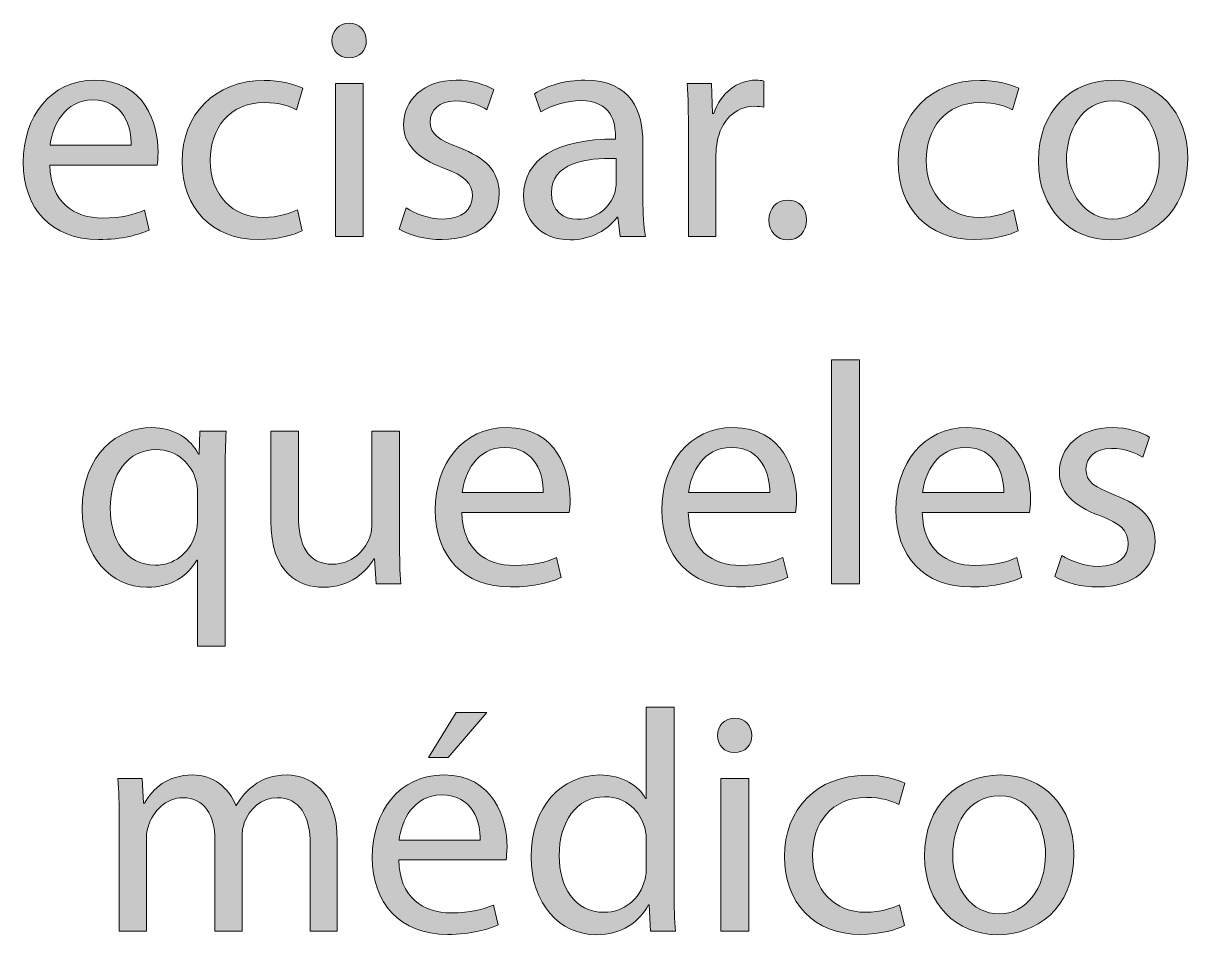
# Model space of a CAD drawing. Header units: inches. Extents: x -507 to 1392, y -754 to 68.
# Drawn here: x 1318.96 to 1355.82, y -248.06 to -219.2 of the extents above; entities that cross this region are included whole.
import ezdxf

# ---------------------------------------------------------------- set-up
doc = ezdxf.new("R2010")
doc.units = ezdxf.units.IN
doc.header["$MEASUREMENT"] = 0
doc.layers.add('back', color=7, linetype='Continuous')

# ---------------------------------------------------------------- blocks, each defined once
blk = doc.blocks.new('block 163')
at = {"layer": 'back', "true_color": 0x231f20}
h = blk.add_hatch(color=250, dxfattribs=at)
h.dxf.hatch_style = 2
edge = h.paths.add_edge_path()
edge.add_spline(control_points=[(1329.816, -219.75), (1329.826, -220.05), (1329.606, -220.29), (1329.257, -220.29), (1328.947, -220.29), (1328.728, -220.05), (1328.728, -219.75), (1328.728, -219.44), (1328.957, -219.201), (1329.276, -219.201), (1329.606, -219.201), (1329.816, -219.44), (1329.816, -219.75)], knot_values=[0, 0, 0, 0, 1, 1, 1, 2, 2, 2, 3, 3, 3, 4, 4, 4, 4], degree=3, periodic=1)
h.paths.add_polyline_path([(1328.837, -225.947), (1328.837, -221.109), (1329.717, -221.109), (1329.717, -225.947)])
h = blk.add_hatch(color=250, dxfattribs=at)
h.dxf.hatch_style = 2
edge = h.paths.add_edge_path()
edge.add_spline(control_points=[(1319.797, -223.688), (1319.816, -224.877), (1320.576, -225.367), (1321.456, -225.367), (1322.085, -225.367), (1322.465, -225.257), (1322.795, -225.117), (1322.795, -225.117), (1322.944, -225.747), (1322.944, -225.747), (1322.635, -225.887), (1322.105, -226.047), (1321.336, -226.047), (1319.847, -226.047), (1318.957, -225.067), (1318.957, -223.608), (1318.957, -222.149), (1319.816, -221), (1321.226, -221), (1322.805, -221), (1323.225, -222.389), (1323.225, -223.278), (1323.225, -223.458), (1323.205, -223.598), (1323.194, -223.688), (1323.194, -223.688), (1319.797, -223.688), (1319.797, -223.688)], knot_values=[0, 0, 0, 0, 1, 1, 1, 2, 2, 2, 3, 3, 3, 4, 4, 4, 5, 5, 5, 6, 6, 6, 7, 7, 7, 8, 8, 8, 9, 9, 9, 9], degree=3, periodic=1)
edge = h.paths.add_edge_path()
edge.add_spline(control_points=[(1322.375, -223.059), (1322.385, -222.499), (1322.146, -221.629), (1321.155, -221.629), (1320.267, -221.629), (1319.876, -222.449), (1319.807, -223.059), (1319.807, -223.059), (1322.375, -223.059), (1322.375, -223.059)], knot_values=[0, 0, 0, 0, 1, 1, 1, 2, 2, 2, 3, 3, 3, 3], degree=3, periodic=1)
h = blk.add_hatch(color=250, dxfattribs=at)
h.dxf.hatch_style = 2
edge = h.paths.add_edge_path()
edge.add_spline(control_points=[(1327.785, -225.767), (1327.556, -225.887), (1327.046, -226.047), (1326.396, -226.047), (1324.937, -226.047), (1323.987, -225.057), (1323.987, -223.578), (1323.987, -222.089), (1325.007, -221.009), (1326.586, -221.009), (1327.105, -221.009), (1327.565, -221.14), (1327.805, -221.259), (1327.805, -221.259), (1327.605, -221.939), (1327.605, -221.939), (1327.396, -221.819), (1327.065, -221.709), (1326.586, -221.709), (1325.477, -221.709), (1324.877, -222.529), (1324.877, -223.538), (1324.877, -224.658), (1325.597, -225.347), (1326.556, -225.347), (1327.056, -225.347), (1327.386, -225.217), (1327.635, -225.107), (1327.635, -225.107), (1327.785, -225.767), (1327.785, -225.767)], knot_values=[0, 0, 0, 0, 1, 1, 1, 2, 2, 2, 3, 3, 3, 4, 4, 4, 5, 5, 5, 6, 6, 6, 7, 7, 7, 8, 8, 8, 9, 9, 9, 10, 10, 10, 10], degree=3, periodic=1)
h = blk.add_hatch(color=250, dxfattribs=at)
h.dxf.hatch_style = 2
edge = h.paths.add_edge_path()
edge.add_spline(control_points=[(1331.076, -225.047), (1331.336, -225.217), (1331.796, -225.397), (1332.235, -225.397), (1332.875, -225.397), (1333.176, -225.077), (1333.176, -224.677), (1333.176, -224.258), (1332.926, -224.028), (1332.275, -223.788), (1331.406, -223.478), (1330.996, -222.999), (1330.996, -222.419), (1330.996, -221.639), (1331.626, -221), (1332.666, -221), (1333.155, -221), (1333.585, -221.14), (1333.854, -221.299), (1333.854, -221.299), (1333.635, -221.939), (1333.635, -221.939), (1333.445, -221.819), (1333.096, -221.659), (1332.646, -221.659), (1332.126, -221.659), (1331.836, -221.959), (1331.836, -222.319), (1331.836, -222.719), (1332.126, -222.898), (1332.756, -223.138), (1333.595, -223.458), (1334.024, -223.878), (1334.024, -224.598), (1334.024, -225.447), (1333.365, -226.047), (1332.216, -226.047), (1331.687, -226.047), (1331.196, -225.917), (1330.856, -225.717), (1330.856, -225.717), (1331.076, -225.047), (1331.076, -225.047)], knot_values=[0, 0, 0, 0, 1, 1, 1, 2, 2, 2, 3, 3, 3, 4, 4, 4, 5, 5, 5, 6, 6, 6, 7, 7, 7, 8, 8, 8, 9, 9, 9, 10, 10, 10, 11, 11, 11, 12, 12, 12, 13, 13, 13, 14, 14, 14, 14], degree=3, periodic=1)
h = blk.add_hatch(color=250, dxfattribs=at)
h.dxf.hatch_style = 2
edge = h.paths.add_edge_path()
edge.add_spline(control_points=[(1337.855, -225.947), (1337.855, -225.947), (1337.785, -225.337), (1337.785, -225.337), (1337.785, -225.337), (1337.756, -225.337), (1337.756, -225.337), (1337.485, -225.717), (1336.966, -226.057), (1336.276, -226.057), (1335.297, -226.057), (1334.797, -225.367), (1334.797, -224.667), (1334.797, -223.498), (1335.837, -222.858), (1337.705, -222.869), (1337.705, -222.869), (1337.705, -222.769), (1337.705, -222.769), (1337.705, -222.369), (1337.596, -221.649), (1336.606, -221.649), (1336.156, -221.649), (1335.687, -221.789), (1335.347, -222.009), (1335.347, -222.009), (1335.146, -221.429), (1335.146, -221.429), (1335.547, -221.169), (1336.126, -221), (1336.736, -221), (1338.215, -221), (1338.575, -222.009), (1338.575, -222.979), (1338.575, -222.979), (1338.575, -224.788), (1338.575, -224.788), (1338.575, -225.207), (1338.595, -225.617), (1338.655, -225.947), (1338.655, -225.947), (1337.855, -225.947), (1337.855, -225.947)], knot_values=[0, 0, 0, 0, 1, 1, 1, 2, 2, 2, 3, 3, 3, 4, 4, 4, 5, 5, 5, 6, 6, 6, 7, 7, 7, 8, 8, 8, 9, 9, 9, 10, 10, 10, 11, 11, 11, 12, 12, 12, 13, 13, 13, 14, 14, 14, 14], degree=3, periodic=1)
edge = h.paths.add_edge_path()
edge.add_spline(control_points=[(1337.726, -223.478), (1336.766, -223.458), (1335.677, -223.628), (1335.677, -224.567), (1335.677, -225.137), (1336.057, -225.407), (1336.506, -225.407), (1337.136, -225.407), (1337.535, -225.007), (1337.676, -224.598), (1337.705, -224.507), (1337.726, -224.408), (1337.726, -224.318), (1337.726, -224.318), (1337.726, -223.478), (1337.726, -223.478)], knot_values=[0, 0, 0, 0, 1, 1, 1, 2, 2, 2, 3, 3, 3, 4, 4, 4, 5, 5, 5, 5], degree=3, periodic=1)
h = blk.add_hatch(color=250, dxfattribs=at)
h.dxf.hatch_style = 2
edge = h.paths.add_edge_path()
edge.add_spline(control_points=[(1340.017, -222.619), (1340.017, -222.049), (1340.007, -221.559), (1339.977, -221.109), (1339.977, -221.109), (1340.746, -221.109), (1340.746, -221.109), (1340.746, -221.109), (1340.776, -222.059), (1340.776, -222.059), (1340.776, -222.059), (1340.816, -222.059), (1340.816, -222.059), (1341.036, -221.409), (1341.565, -221), (1342.155, -221), (1342.256, -221), (1342.325, -221.009), (1342.405, -221.029), (1342.405, -221.029), (1342.405, -221.859), (1342.405, -221.859), (1342.315, -221.839), (1342.226, -221.829), (1342.105, -221.829), (1341.486, -221.829), (1341.046, -222.299), (1340.926, -222.958), (1340.906, -223.078), (1340.886, -223.218), (1340.886, -223.368), (1340.886, -223.368), (1340.886, -225.947), (1340.886, -225.947), (1340.886, -225.947), (1340.017, -225.947), (1340.017, -225.947), (1340.017, -225.947), (1340.017, -222.619), (1340.017, -222.619)], knot_values=[0, 0, 0, 0, 1, 1, 1, 2, 2, 2, 3, 3, 3, 4, 4, 4, 5, 5, 5, 6, 6, 6, 7, 7, 7, 8, 8, 8, 9, 9, 9, 10, 10, 10, 11, 11, 11, 12, 12, 12, 13, 13, 13, 13], degree=3, periodic=1)
h = blk.add_hatch(color=250, dxfattribs=at)
h.dxf.hatch_style = 2
edge = h.paths.add_edge_path()
edge.add_spline(control_points=[(1350.454, -225.767), (1350.225, -225.887), (1349.715, -226.047), (1349.064, -226.047), (1347.605, -226.047), (1346.656, -225.057), (1346.656, -223.578), (1346.656, -222.089), (1347.676, -221.009), (1349.255, -221.009), (1349.774, -221.009), (1350.234, -221.14), (1350.474, -221.259), (1350.474, -221.259), (1350.274, -221.939), (1350.274, -221.939), (1350.064, -221.819), (1349.734, -221.709), (1349.255, -221.709), (1348.146, -221.709), (1347.546, -222.529), (1347.546, -223.538), (1347.546, -224.658), (1348.266, -225.347), (1349.225, -225.347), (1349.725, -225.347), (1350.055, -225.217), (1350.304, -225.107), (1350.304, -225.107), (1350.454, -225.767), (1350.454, -225.767)], knot_values=[0, 0, 0, 0, 1, 1, 1, 2, 2, 2, 3, 3, 3, 4, 4, 4, 5, 5, 5, 6, 6, 6, 7, 7, 7, 8, 8, 8, 9, 9, 9, 10, 10, 10, 10], degree=3, periodic=1)
h = blk.add_hatch(color=250, dxfattribs=at)
h.dxf.hatch_style = 2
edge = h.paths.add_edge_path()
edge.add_spline(control_points=[(1355.824, -223.488), (1355.824, -225.277), (1354.585, -226.057), (1353.415, -226.057), (1352.106, -226.057), (1351.097, -225.097), (1351.097, -223.568), (1351.097, -221.949), (1352.156, -221), (1353.495, -221), (1354.885, -221), (1355.824, -222.009), (1355.824, -223.488)], knot_values=[0, 0, 0, 0, 1, 1, 1, 2, 2, 2, 3, 3, 3, 4, 4, 4, 4], degree=3, periodic=1)
edge = h.paths.add_edge_path()
edge.add_spline(control_points=[(1351.986, -223.538), (1351.986, -224.598), (1352.596, -225.397), (1353.455, -225.397), (1354.295, -225.397), (1354.925, -224.607), (1354.925, -223.518), (1354.925, -222.699), (1354.515, -221.659), (1353.476, -221.659), (1352.436, -221.659), (1351.986, -222.619), (1351.986, -223.538)], knot_values=[0, 0, 0, 0, 1, 1, 1, 2, 2, 2, 3, 3, 3, 4, 4, 4, 4], degree=3, periodic=1)
h = blk.add_hatch(color=250, dxfattribs=at)
h.dxf.hatch_style = 2
edge = h.paths.add_edge_path()
edge.add_spline(control_points=[(1342.566, -225.427), (1342.566, -225.057), (1342.816, -224.797), (1343.166, -224.797), (1343.516, -224.797), (1343.756, -225.057), (1343.756, -225.427), (1343.756, -225.787), (1343.526, -226.057), (1343.156, -226.057), (1342.807, -226.057), (1342.566, -225.787), (1342.566, -225.427)], knot_values=[0, 0, 0, 0, 1, 1, 1, 2, 2, 2, 3, 3, 3, 4, 4, 4, 4], degree=3, periodic=1)
h = blk.add_hatch(color=250, dxfattribs=at)
h.dxf.hatch_style = 2
h.paths.add_polyline_path([(1344.551, -229.851), (1345.431, -229.851), (1345.431, -236.947), (1344.551, -236.947)])
h = blk.add_hatch(color=250, dxfattribs=at)
h.dxf.hatch_style = 2
edge = h.paths.add_edge_path()
edge.add_spline(control_points=[(1324.47, -236.197), (1324.47, -236.197), (1324.45, -236.197), (1324.45, -236.197), (1324.19, -236.677), (1323.65, -237.057), (1322.871, -237.057), (1321.741, -237.057), (1320.822, -236.077), (1320.822, -234.608), (1320.822, -232.799), (1321.991, -232), (1323.011, -232), (1323.761, -232), (1324.261, -232.369), (1324.5, -232.839), (1324.5, -232.839), (1324.521, -232.839), (1324.521, -232.839), (1324.521, -232.839), (1324.55, -232.109), (1324.55, -232.109), (1324.55, -232.109), (1325.38, -232.109), (1325.38, -232.109), (1325.359, -232.519), (1325.35, -232.939), (1325.35, -233.438), (1325.35, -233.438), (1325.35, -238.926), (1325.35, -238.926), (1325.35, -238.926), (1324.47, -238.926), (1324.47, -238.926), (1324.47, -238.926), (1324.47, -236.197), (1324.47, -236.197)], knot_values=[0, 0, 0, 0, 1, 1, 1, 2, 2, 2, 3, 3, 3, 4, 4, 4, 5, 5, 5, 6, 6, 6, 7, 7, 7, 8, 8, 8, 9, 9, 9, 10, 10, 10, 11, 11, 11, 12, 12, 12, 12], degree=3, periodic=1)
edge = h.paths.add_edge_path()
edge.add_spline(control_points=[(1324.47, -234.068), (1324.47, -233.948), (1324.46, -233.809), (1324.431, -233.699), (1324.3, -233.159), (1323.83, -232.699), (1323.171, -232.699), (1322.262, -232.699), (1321.712, -233.469), (1321.712, -234.558), (1321.712, -235.518), (1322.172, -236.357), (1323.141, -236.357), (1323.711, -236.357), (1324.2, -236.007), (1324.4, -235.397), (1324.44, -235.278), (1324.47, -235.108), (1324.47, -234.978), (1324.47, -234.978), (1324.47, -234.068), (1324.47, -234.068)], knot_values=[0, 0, 0, 0, 1, 1, 1, 2, 2, 2, 3, 3, 3, 4, 4, 4, 5, 5, 5, 6, 6, 6, 7, 7, 7, 7], degree=3, periodic=1)
h = blk.add_hatch(color=250, dxfattribs=at)
h.dxf.hatch_style = 2
edge = h.paths.add_edge_path()
edge.add_spline(control_points=[(1330.869, -235.627), (1330.869, -236.127), (1330.879, -236.567), (1330.909, -236.947), (1330.909, -236.947), (1330.13, -236.947), (1330.13, -236.947), (1330.13, -236.947), (1330.08, -236.157), (1330.08, -236.157), (1330.08, -236.157), (1330.06, -236.157), (1330.06, -236.157), (1329.83, -236.547), (1329.32, -237.057), (1328.461, -237.057), (1327.701, -237.057), (1326.791, -236.637), (1326.791, -234.938), (1326.791, -234.938), (1326.791, -232.109), (1326.791, -232.109), (1326.791, -232.109), (1327.671, -232.109), (1327.671, -232.109), (1327.671, -232.109), (1327.671, -234.788), (1327.671, -234.788), (1327.671, -235.708), (1327.951, -236.327), (1328.75, -236.327), (1329.34, -236.327), (1329.75, -235.917), (1329.91, -235.527), (1329.96, -235.397), (1329.989, -235.238), (1329.989, -235.078), (1329.989, -235.078), (1329.989, -232.109), (1329.989, -232.109), (1329.989, -232.109), (1330.869, -232.109), (1330.869, -232.109), (1330.869, -232.109), (1330.869, -235.627), (1330.869, -235.627)], knot_values=[0, 0, 0, 0, 1, 1, 1, 2, 2, 2, 3, 3, 3, 4, 4, 4, 5, 5, 5, 6, 6, 6, 7, 7, 7, 8, 8, 8, 9, 9, 9, 10, 10, 10, 11, 11, 11, 12, 12, 12, 13, 13, 13, 14, 14, 14, 15, 15, 15, 15], degree=3, periodic=1)
h = blk.add_hatch(color=250, dxfattribs=at)
h.dxf.hatch_style = 2
edge = h.paths.add_edge_path()
edge.add_spline(control_points=[(1332.842, -234.688), (1332.861, -235.877), (1333.621, -236.367), (1334.501, -236.367), (1335.13, -236.367), (1335.51, -236.257), (1335.84, -236.117), (1335.84, -236.117), (1335.989, -236.747), (1335.989, -236.747), (1335.68, -236.887), (1335.15, -237.047), (1334.381, -237.047), (1332.892, -237.047), (1332.002, -236.067), (1332.002, -234.608), (1332.002, -233.149), (1332.861, -232), (1334.271, -232), (1335.85, -232), (1336.27, -233.389), (1336.27, -234.278), (1336.27, -234.458), (1336.25, -234.598), (1336.239, -234.688), (1336.239, -234.688), (1332.842, -234.688), (1332.842, -234.688)], knot_values=[0, 0, 0, 0, 1, 1, 1, 2, 2, 2, 3, 3, 3, 4, 4, 4, 5, 5, 5, 6, 6, 6, 7, 7, 7, 8, 8, 8, 9, 9, 9, 9], degree=3, periodic=1)
edge = h.paths.add_edge_path()
edge.add_spline(control_points=[(1335.42, -234.059), (1335.43, -233.499), (1335.19, -232.629), (1334.2, -232.629), (1333.312, -232.629), (1332.921, -233.449), (1332.852, -234.059), (1332.852, -234.059), (1335.42, -234.059), (1335.42, -234.059)], knot_values=[0, 0, 0, 0, 1, 1, 1, 2, 2, 2, 3, 3, 3, 3], degree=3, periodic=1)
h = blk.add_hatch(color=250, dxfattribs=at)
h.dxf.hatch_style = 2
edge = h.paths.add_edge_path()
edge.add_spline(control_points=[(1340.012, -234.688), (1340.031, -235.877), (1340.791, -236.367), (1341.671, -236.367), (1342.3, -236.367), (1342.68, -236.257), (1343.01, -236.117), (1343.01, -236.117), (1343.159, -236.747), (1343.159, -236.747), (1342.85, -236.887), (1342.32, -237.047), (1341.551, -237.047), (1340.062, -237.047), (1339.172, -236.067), (1339.172, -234.608), (1339.172, -233.149), (1340.031, -232), (1341.44, -232), (1343.02, -232), (1343.439, -233.389), (1343.439, -234.278), (1343.439, -234.458), (1343.42, -234.598), (1343.409, -234.688), (1343.409, -234.688), (1340.012, -234.688), (1340.012, -234.688)], knot_values=[0, 0, 0, 0, 1, 1, 1, 2, 2, 2, 3, 3, 3, 4, 4, 4, 5, 5, 5, 6, 6, 6, 7, 7, 7, 8, 8, 8, 9, 9, 9, 9], degree=3, periodic=1)
edge = h.paths.add_edge_path()
edge.add_spline(control_points=[(1342.59, -234.059), (1342.6, -233.499), (1342.36, -232.629), (1341.37, -232.629), (1340.481, -232.629), (1340.091, -233.449), (1340.021, -234.059), (1340.021, -234.059), (1342.59, -234.059), (1342.59, -234.059)], knot_values=[0, 0, 0, 0, 1, 1, 1, 2, 2, 2, 3, 3, 3, 3], degree=3, periodic=1)
h = blk.add_hatch(color=250, dxfattribs=at)
h.dxf.hatch_style = 2
edge = h.paths.add_edge_path()
edge.add_spline(control_points=[(1347.421, -234.688), (1347.44, -235.877), (1348.2, -236.367), (1349.079, -236.367), (1349.709, -236.367), (1350.089, -236.257), (1350.419, -236.117), (1350.419, -236.117), (1350.568, -236.747), (1350.568, -236.747), (1350.259, -236.887), (1349.729, -237.047), (1348.96, -237.047), (1347.471, -237.047), (1346.581, -236.067), (1346.581, -234.608), (1346.581, -233.149), (1347.44, -232), (1348.85, -232), (1350.429, -232), (1350.849, -233.389), (1350.849, -234.278), (1350.849, -234.458), (1350.829, -234.598), (1350.818, -234.688), (1350.818, -234.688), (1347.421, -234.688), (1347.421, -234.688)], knot_values=[0, 0, 0, 0, 1, 1, 1, 2, 2, 2, 3, 3, 3, 4, 4, 4, 5, 5, 5, 6, 6, 6, 7, 7, 7, 8, 8, 8, 9, 9, 9, 9], degree=3, periodic=1)
edge = h.paths.add_edge_path()
edge.add_spline(control_points=[(1349.999, -234.059), (1350.009, -233.499), (1349.77, -232.629), (1348.779, -232.629), (1347.891, -232.629), (1347.5, -233.449), (1347.431, -234.059), (1347.431, -234.059), (1349.999, -234.059), (1349.999, -234.059)], knot_values=[0, 0, 0, 0, 1, 1, 1, 2, 2, 2, 3, 3, 3, 3], degree=3, periodic=1)
h = blk.add_hatch(color=250, dxfattribs=at)
h.dxf.hatch_style = 2
edge = h.paths.add_edge_path()
edge.add_spline(control_points=[(1351.841, -236.047), (1352.101, -236.217), (1352.561, -236.397), (1353, -236.397), (1353.64, -236.397), (1353.94, -236.077), (1353.94, -235.677), (1353.94, -235.258), (1353.69, -235.028), (1353.04, -234.788), (1352.171, -234.478), (1351.761, -233.999), (1351.761, -233.419), (1351.761, -232.639), (1352.391, -232), (1353.431, -232), (1353.92, -232), (1354.35, -232.14), (1354.619, -232.299), (1354.619, -232.299), (1354.399, -232.939), (1354.399, -232.939), (1354.21, -232.819), (1353.86, -232.659), (1353.41, -232.659), (1352.891, -232.659), (1352.601, -232.959), (1352.601, -233.319), (1352.601, -233.719), (1352.891, -233.898), (1353.521, -234.138), (1354.359, -234.458), (1354.789, -234.878), (1354.789, -235.598), (1354.789, -236.447), (1354.13, -237.047), (1352.98, -237.047), (1352.451, -237.047), (1351.961, -236.917), (1351.621, -236.717), (1351.621, -236.717), (1351.841, -236.047), (1351.841, -236.047)], knot_values=[0, 0, 0, 0, 1, 1, 1, 2, 2, 2, 3, 3, 3, 4, 4, 4, 5, 5, 5, 6, 6, 6, 7, 7, 7, 8, 8, 8, 9, 9, 9, 10, 10, 10, 11, 11, 11, 12, 12, 12, 13, 13, 13, 14, 14, 14, 14], degree=3, periodic=1)
h = blk.add_hatch(color=250, dxfattribs=at)
h.dxf.hatch_style = 2
edge = h.paths.add_edge_path()
edge.add_spline(control_points=[(1330.845, -245.688), (1330.864, -246.877), (1331.624, -247.367), (1332.503, -247.367), (1333.133, -247.367), (1333.513, -247.257), (1333.843, -247.117), (1333.843, -247.117), (1333.992, -247.747), (1333.992, -247.747), (1333.683, -247.887), (1333.153, -248.047), (1332.384, -248.047), (1330.895, -248.047), (1330.005, -247.067), (1330.005, -245.608), (1330.005, -244.149), (1330.864, -243), (1332.273, -243), (1333.853, -243), (1334.272, -244.389), (1334.272, -245.278), (1334.272, -245.458), (1334.253, -245.598), (1334.242, -245.688), (1334.242, -245.688), (1330.845, -245.688), (1330.845, -245.688)], knot_values=[0, 0, 0, 0, 1, 1, 1, 2, 2, 2, 3, 3, 3, 4, 4, 4, 5, 5, 5, 6, 6, 6, 7, 7, 7, 8, 8, 8, 9, 9, 9, 9], degree=3, periodic=1)
edge = h.paths.add_edge_path()
edge.add_spline(control_points=[(1333.423, -245.059), (1333.433, -244.499), (1333.193, -243.629), (1332.203, -243.629), (1331.314, -243.629), (1330.924, -244.449), (1330.854, -245.059), (1330.854, -245.059), (1333.423, -245.059), (1333.423, -245.059)], knot_values=[0, 0, 0, 0, 1, 1, 1, 2, 2, 2, 3, 3, 3, 3], degree=3, periodic=1)
h.paths.add_polyline_path([(1333.633, -241.021), (1332.413, -242.45), (1331.784, -242.45), (1332.663, -241.021)])
h = blk.add_hatch(color=250, dxfattribs=at)
h.dxf.hatch_style = 2
edge = h.paths.add_edge_path()
edge.add_spline(control_points=[(1339.562, -240.851), (1339.562, -240.851), (1339.562, -246.697), (1339.562, -246.697), (1339.562, -247.127), (1339.571, -247.617), (1339.602, -247.947), (1339.602, -247.947), (1338.812, -247.947), (1338.812, -247.947), (1338.812, -247.947), (1338.772, -247.107), (1338.772, -247.107), (1338.772, -247.107), (1338.752, -247.107), (1338.752, -247.107), (1338.482, -247.647), (1337.893, -248.057), (1337.103, -248.057), (1335.934, -248.057), (1335.034, -247.067), (1335.034, -245.598), (1335.024, -243.989), (1336.023, -243), (1337.203, -243), (1337.942, -243), (1338.442, -243.349), (1338.662, -243.739), (1338.662, -243.739), (1338.682, -243.739), (1338.682, -243.739), (1338.682, -243.739), (1338.682, -240.851), (1338.682, -240.851), (1338.682, -240.851), (1339.562, -240.851), (1339.562, -240.851)], knot_values=[0, 0, 0, 0, 1, 1, 1, 2, 2, 2, 3, 3, 3, 4, 4, 4, 5, 5, 5, 6, 6, 6, 7, 7, 7, 8, 8, 8, 9, 9, 9, 10, 10, 10, 11, 11, 11, 12, 12, 12, 12], degree=3, periodic=1)
edge = h.paths.add_edge_path()
edge.add_spline(control_points=[(1338.682, -245.078), (1338.682, -244.968), (1338.672, -244.818), (1338.643, -244.708), (1338.512, -244.149), (1338.032, -243.689), (1337.373, -243.689), (1336.463, -243.689), (1335.924, -244.489), (1335.924, -245.558), (1335.924, -246.538), (1336.403, -247.347), (1337.353, -247.347), (1337.942, -247.347), (1338.482, -246.958), (1338.643, -246.298), (1338.672, -246.178), (1338.682, -246.058), (1338.682, -245.918), (1338.682, -245.918), (1338.682, -245.078), (1338.682, -245.078)], knot_values=[0, 0, 0, 0, 1, 1, 1, 2, 2, 2, 3, 3, 3, 4, 4, 4, 5, 5, 5, 6, 6, 6, 7, 7, 7, 7], degree=3, periodic=1)
h = blk.add_hatch(color=250, dxfattribs=at)
h.dxf.hatch_style = 2
edge = h.paths.add_edge_path()
edge.add_spline(control_points=[(1342.023, -241.75), (1342.033, -242.05), (1341.813, -242.29), (1341.464, -242.29), (1341.154, -242.29), (1340.935, -242.05), (1340.935, -241.75), (1340.935, -241.44), (1341.164, -241.201), (1341.483, -241.201), (1341.813, -241.201), (1342.023, -241.44), (1342.023, -241.75)], knot_values=[0, 0, 0, 0, 1, 1, 1, 2, 2, 2, 3, 3, 3, 4, 4, 4, 4], degree=3, periodic=1)
h.paths.add_polyline_path([(1341.044, -247.947), (1341.044, -243.109), (1341.924, -243.109), (1341.924, -247.947)])
h = blk.add_hatch(color=250, dxfattribs=at)
h.dxf.hatch_style = 2
edge = h.paths.add_edge_path()
edge.add_spline(control_points=[(1321.994, -244.419), (1321.994, -243.919), (1321.984, -243.509), (1321.954, -243.109), (1321.954, -243.109), (1322.724, -243.109), (1322.724, -243.109), (1322.724, -243.109), (1322.764, -243.889), (1322.764, -243.889), (1322.764, -243.889), (1322.794, -243.889), (1322.794, -243.889), (1323.063, -243.429), (1323.514, -243), (1324.312, -243), (1324.973, -243), (1325.473, -243.399), (1325.683, -243.969), (1325.683, -243.969), (1325.702, -243.969), (1325.702, -243.969), (1325.853, -243.699), (1326.042, -243.489), (1326.242, -243.339), (1326.532, -243.12), (1326.852, -243), (1327.312, -243), (1327.951, -243), (1328.9, -243.419), (1328.9, -245.098), (1328.9, -245.098), (1328.9, -247.947), (1328.9, -247.947), (1328.9, -247.947), (1328.041, -247.947), (1328.041, -247.947), (1328.041, -247.947), (1328.041, -245.208), (1328.041, -245.208), (1328.041, -244.279), (1327.701, -243.719), (1326.991, -243.719), (1326.492, -243.719), (1326.102, -244.089), (1325.952, -244.519), (1325.912, -244.639), (1325.882, -244.798), (1325.882, -244.958), (1325.882, -244.958), (1325.882, -247.947), (1325.882, -247.947), (1325.882, -247.947), (1325.022, -247.947), (1325.022, -247.947), (1325.022, -247.947), (1325.022, -245.048), (1325.022, -245.048), (1325.022, -244.279), (1324.683, -243.719), (1324.013, -243.719), (1323.464, -243.719), (1323.063, -244.159), (1322.924, -244.599), (1322.874, -244.729), (1322.854, -244.878), (1322.854, -245.028), (1322.854, -245.028), (1322.854, -247.947), (1322.854, -247.947), (1322.854, -247.947), (1321.994, -247.947), (1321.994, -247.947), (1321.994, -247.947), (1321.994, -244.419), (1321.994, -244.419)], knot_values=[0, 0, 0, 0, 1, 1, 1, 2, 2, 2, 3, 3, 3, 4, 4, 4, 5, 5, 5, 6, 6, 6, 7, 7, 7, 8, 8, 8, 9, 9, 9, 10, 10, 10, 11, 11, 11, 12, 12, 12, 13, 13, 13, 14, 14, 14, 15, 15, 15, 16, 16, 16, 17, 17, 17, 18, 18, 18, 19, 19, 19, 20, 20, 20, 21, 21, 21, 22, 22, 22, 23, 23, 23, 24, 24, 24, 25, 25, 25, 25], degree=3, periodic=1)
h = blk.add_hatch(color=250, dxfattribs=at)
h.dxf.hatch_style = 2
edge = h.paths.add_edge_path()
edge.add_spline(control_points=[(1346.853, -247.767), (1346.623, -247.887), (1346.113, -248.047), (1345.463, -248.047), (1344.004, -248.047), (1343.055, -247.057), (1343.055, -245.578), (1343.055, -244.089), (1344.074, -243.009), (1345.653, -243.009), (1346.173, -243.009), (1346.633, -243.14), (1346.872, -243.259), (1346.872, -243.259), (1346.673, -243.939), (1346.673, -243.939), (1346.463, -243.819), (1346.133, -243.709), (1345.653, -243.709), (1344.544, -243.709), (1343.944, -244.529), (1343.944, -245.538), (1343.944, -246.658), (1344.664, -247.347), (1345.623, -247.347), (1346.123, -247.347), (1346.453, -247.217), (1346.702, -247.107), (1346.702, -247.107), (1346.853, -247.767), (1346.853, -247.767)], knot_values=[0, 0, 0, 0, 1, 1, 1, 2, 2, 2, 3, 3, 3, 4, 4, 4, 5, 5, 5, 6, 6, 6, 7, 7, 7, 8, 8, 8, 9, 9, 9, 10, 10, 10, 10], degree=3, periodic=1)
h = blk.add_hatch(color=250, dxfattribs=at)
h.dxf.hatch_style = 2
edge = h.paths.add_edge_path()
edge.add_spline(control_points=[(1352.222, -245.488), (1352.222, -247.277), (1350.982, -248.057), (1349.812, -248.057), (1348.504, -248.057), (1347.494, -247.097), (1347.494, -245.568), (1347.494, -243.949), (1348.554, -243), (1349.893, -243), (1351.282, -243), (1352.222, -244.009), (1352.222, -245.488)], knot_values=[0, 0, 0, 0, 1, 1, 1, 2, 2, 2, 3, 3, 3, 4, 4, 4, 4], degree=3, periodic=1)
edge = h.paths.add_edge_path()
edge.add_spline(control_points=[(1348.384, -245.538), (1348.384, -246.598), (1348.993, -247.397), (1349.853, -247.397), (1350.692, -247.397), (1351.322, -246.607), (1351.322, -245.518), (1351.322, -244.699), (1350.912, -243.659), (1349.873, -243.659), (1348.833, -243.659), (1348.384, -244.619), (1348.384, -245.538)], knot_values=[0, 0, 0, 0, 1, 1, 1, 2, 2, 2, 3, 3, 3, 4, 4, 4, 4], degree=3, periodic=1)
at = {"layer": 'back', "lineweight": 0}
for points in [[(1328.837, -225.947), (1328.837, -221.109), (1329.717, -221.109), (1329.717, -225.947), (1328.837, -225.947)], [(1344.551, -229.851), (1345.431, -229.851), (1345.431, -236.947), (1344.551, -236.947), (1344.551, -229.851)], [(1333.633, -241.021), (1332.413, -242.45), (1331.784, -242.45), (1332.663, -241.021), (1333.633, -241.021)], [(1341.044, -247.947), (1341.044, -243.109), (1341.924, -243.109), (1341.924, -247.947), (1341.044, -247.947)]]:
    blk.add_lwpolyline(points, dxfattribs=at)
for points, knots in [([(1329.816, -219.75), (1329.826, -220.05), (1329.606, -220.29), (1329.257, -220.29), (1328.947, -220.29), (1328.728, -220.05), (1328.728, -219.75), (1328.728, -219.44), (1328.957, -219.201), (1329.276, -219.201), (1329.606, -219.201), (1329.816, -219.44), (1329.816, -219.75)], [0, 0, 0, 0, 1, 1, 1, 2, 2, 2, 3, 3, 3, 4, 4, 4, 4]), ([(1319.797, -223.688), (1319.816, -224.877), (1320.576, -225.367), (1321.456, -225.367), (1322.085, -225.367), (1322.465, -225.257), (1322.795, -225.117), (1322.795, -225.117), (1322.944, -225.747), (1322.944, -225.747), (1322.635, -225.887), (1322.105, -226.047), (1321.336, -226.047), (1319.847, -226.047), (1318.957, -225.067), (1318.957, -223.608), (1318.957, -222.149), (1319.816, -221), (1321.226, -221), (1322.805, -221), (1323.225, -222.389), (1323.225, -223.278), (1323.225, -223.458), (1323.205, -223.598), (1323.194, -223.688), (1323.194, -223.688), (1319.797, -223.688), (1319.797, -223.688)], [0, 0, 0, 0, 1, 1, 1, 2, 2, 2, 3, 3, 3, 4, 4, 4, 5, 5, 5, 6, 6, 6, 7, 7, 7, 8, 8, 8, 9, 9, 9, 9]), ([(1327.785, -225.767), (1327.556, -225.887), (1327.046, -226.047), (1326.396, -226.047), (1324.937, -226.047), (1323.987, -225.057), (1323.987, -223.578), (1323.987, -222.089), (1325.007, -221.009), (1326.586, -221.009), (1327.105, -221.009), (1327.565, -221.14), (1327.805, -221.259), (1327.805, -221.259), (1327.605, -221.939), (1327.605, -221.939), (1327.396, -221.819), (1327.065, -221.709), (1326.586, -221.709), (1325.477, -221.709), (1324.877, -222.529), (1324.877, -223.538), (1324.877, -224.658), (1325.597, -225.347), (1326.556, -225.347), (1327.056, -225.347), (1327.386, -225.217), (1327.635, -225.107), (1327.635, -225.107), (1327.785, -225.767), (1327.785, -225.767)], [0, 0, 0, 0, 1, 1, 1, 2, 2, 2, 3, 3, 3, 4, 4, 4, 5, 5, 5, 6, 6, 6, 7, 7, 7, 8, 8, 8, 9, 9, 9, 10, 10, 10, 10]), ([(1331.076, -225.047), (1331.336, -225.217), (1331.796, -225.397), (1332.235, -225.397), (1332.875, -225.397), (1333.176, -225.077), (1333.176, -224.677), (1333.176, -224.258), (1332.926, -224.028), (1332.275, -223.788), (1331.406, -223.478), (1330.996, -222.999), (1330.996, -222.419), (1330.996, -221.639), (1331.626, -221), (1332.666, -221), (1333.155, -221), (1333.585, -221.14), (1333.854, -221.299), (1333.854, -221.299), (1333.635, -221.939), (1333.635, -221.939), (1333.445, -221.819), (1333.096, -221.659), (1332.646, -221.659), (1332.126, -221.659), (1331.836, -221.959), (1331.836, -222.319), (1331.836, -222.719), (1332.126, -222.898), (1332.756, -223.138), (1333.595, -223.458), (1334.024, -223.878), (1334.024, -224.598), (1334.024, -225.447), (1333.365, -226.047), (1332.216, -226.047), (1331.687, -226.047), (1331.196, -225.917), (1330.856, -225.717), (1330.856, -225.717), (1331.076, -225.047), (1331.076, -225.047)], [0, 0, 0, 0, 1, 1, 1, 2, 2, 2, 3, 3, 3, 4, 4, 4, 5, 5, 5, 6, 6, 6, 7, 7, 7, 8, 8, 8, 9, 9, 9, 10, 10, 10, 11, 11, 11, 12, 12, 12, 13, 13, 13, 14, 14, 14, 14]), ([(1337.855, -225.947), (1337.855, -225.947), (1337.785, -225.337), (1337.785, -225.337), (1337.785, -225.337), (1337.756, -225.337), (1337.756, -225.337), (1337.485, -225.717), (1336.966, -226.057), (1336.276, -226.057), (1335.297, -226.057), (1334.797, -225.367), (1334.797, -224.667), (1334.797, -223.498), (1335.837, -222.858), (1337.705, -222.869), (1337.705, -222.869), (1337.705, -222.769), (1337.705, -222.769), (1337.705, -222.369), (1337.596, -221.649), (1336.606, -221.649), (1336.156, -221.649), (1335.687, -221.789), (1335.347, -222.009), (1335.347, -222.009), (1335.146, -221.429), (1335.146, -221.429), (1335.547, -221.169), (1336.126, -221), (1336.736, -221), (1338.215, -221), (1338.575, -222.009), (1338.575, -222.979), (1338.575, -222.979), (1338.575, -224.788), (1338.575, -224.788), (1338.575, -225.207), (1338.595, -225.617), (1338.655, -225.947), (1338.655, -225.947), (1337.855, -225.947), (1337.855, -225.947)], [0, 0, 0, 0, 1, 1, 1, 2, 2, 2, 3, 3, 3, 4, 4, 4, 5, 5, 5, 6, 6, 6, 7, 7, 7, 8, 8, 8, 9, 9, 9, 10, 10, 10, 11, 11, 11, 12, 12, 12, 13, 13, 13, 14, 14, 14, 14]), ([(1340.017, -222.619), (1340.017, -222.049), (1340.007, -221.559), (1339.977, -221.109), (1339.977, -221.109), (1340.746, -221.109), (1340.746, -221.109), (1340.746, -221.109), (1340.776, -222.059), (1340.776, -222.059), (1340.776, -222.059), (1340.816, -222.059), (1340.816, -222.059), (1341.036, -221.409), (1341.565, -221), (1342.155, -221), (1342.256, -221), (1342.325, -221.009), (1342.405, -221.029), (1342.405, -221.029), (1342.405, -221.859), (1342.405, -221.859), (1342.315, -221.839), (1342.226, -221.829), (1342.105, -221.829), (1341.486, -221.829), (1341.046, -222.299), (1340.926, -222.958), (1340.906, -223.078), (1340.886, -223.218), (1340.886, -223.368), (1340.886, -223.368), (1340.886, -225.947), (1340.886, -225.947), (1340.886, -225.947), (1340.017, -225.947), (1340.017, -225.947), (1340.017, -225.947), (1340.017, -222.619), (1340.017, -222.619)], [0, 0, 0, 0, 1, 1, 1, 2, 2, 2, 3, 3, 3, 4, 4, 4, 5, 5, 5, 6, 6, 6, 7, 7, 7, 8, 8, 8, 9, 9, 9, 10, 10, 10, 11, 11, 11, 12, 12, 12, 13, 13, 13, 13]), ([(1350.454, -225.767), (1350.225, -225.887), (1349.715, -226.047), (1349.064, -226.047), (1347.605, -226.047), (1346.656, -225.057), (1346.656, -223.578), (1346.656, -222.089), (1347.676, -221.009), (1349.255, -221.009), (1349.774, -221.009), (1350.234, -221.14), (1350.474, -221.259), (1350.474, -221.259), (1350.274, -221.939), (1350.274, -221.939), (1350.064, -221.819), (1349.734, -221.709), (1349.255, -221.709), (1348.146, -221.709), (1347.546, -222.529), (1347.546, -223.538), (1347.546, -224.658), (1348.266, -225.347), (1349.225, -225.347), (1349.725, -225.347), (1350.055, -225.217), (1350.304, -225.107), (1350.304, -225.107), (1350.454, -225.767), (1350.454, -225.767)], [0, 0, 0, 0, 1, 1, 1, 2, 2, 2, 3, 3, 3, 4, 4, 4, 5, 5, 5, 6, 6, 6, 7, 7, 7, 8, 8, 8, 9, 9, 9, 10, 10, 10, 10]), ([(1355.824, -223.488), (1355.824, -225.277), (1354.585, -226.057), (1353.415, -226.057), (1352.106, -226.057), (1351.097, -225.097), (1351.097, -223.568), (1351.097, -221.949), (1352.156, -221), (1353.495, -221), (1354.885, -221), (1355.824, -222.009), (1355.824, -223.488)], [0, 0, 0, 0, 1, 1, 1, 2, 2, 2, 3, 3, 3, 4, 4, 4, 4]), ([(1322.375, -223.059), (1322.385, -222.499), (1322.146, -221.629), (1321.155, -221.629), (1320.267, -221.629), (1319.876, -222.449), (1319.807, -223.059), (1319.807, -223.059), (1322.375, -223.059), (1322.375, -223.059)], [0, 0, 0, 0, 1, 1, 1, 2, 2, 2, 3, 3, 3, 3]), ([(1351.986, -223.538), (1351.986, -224.598), (1352.596, -225.397), (1353.455, -225.397), (1354.295, -225.397), (1354.925, -224.607), (1354.925, -223.518), (1354.925, -222.699), (1354.515, -221.659), (1353.476, -221.659), (1352.436, -221.659), (1351.986, -222.619), (1351.986, -223.538)], [0, 0, 0, 0, 1, 1, 1, 2, 2, 2, 3, 3, 3, 4, 4, 4, 4]), ([(1337.726, -223.478), (1336.766, -223.458), (1335.677, -223.628), (1335.677, -224.567), (1335.677, -225.137), (1336.057, -225.407), (1336.506, -225.407), (1337.136, -225.407), (1337.535, -225.007), (1337.676, -224.598), (1337.705, -224.507), (1337.726, -224.408), (1337.726, -224.318), (1337.726, -224.318), (1337.726, -223.478), (1337.726, -223.478)], [0, 0, 0, 0, 1, 1, 1, 2, 2, 2, 3, 3, 3, 4, 4, 4, 5, 5, 5, 5]), ([(1342.566, -225.427), (1342.566, -225.057), (1342.816, -224.797), (1343.166, -224.797), (1343.516, -224.797), (1343.756, -225.057), (1343.756, -225.427), (1343.756, -225.787), (1343.526, -226.057), (1343.156, -226.057), (1342.807, -226.057), (1342.566, -225.787), (1342.566, -225.427)], [0, 0, 0, 0, 1, 1, 1, 2, 2, 2, 3, 3, 3, 4, 4, 4, 4]), ([(1324.47, -236.197), (1324.47, -236.197), (1324.45, -236.197), (1324.45, -236.197), (1324.19, -236.677), (1323.65, -237.057), (1322.871, -237.057), (1321.741, -237.057), (1320.822, -236.077), (1320.822, -234.608), (1320.822, -232.799), (1321.991, -232), (1323.011, -232), (1323.761, -232), (1324.261, -232.369), (1324.5, -232.839), (1324.5, -232.839), (1324.521, -232.839), (1324.521, -232.839), (1324.521, -232.839), (1324.55, -232.109), (1324.55, -232.109), (1324.55, -232.109), (1325.38, -232.109), (1325.38, -232.109), (1325.359, -232.519), (1325.35, -232.939), (1325.35, -233.438), (1325.35, -233.438), (1325.35, -238.926), (1325.35, -238.926), (1325.35, -238.926), (1324.47, -238.926), (1324.47, -238.926), (1324.47, -238.926), (1324.47, -236.197), (1324.47, -236.197)], [0, 0, 0, 0, 1, 1, 1, 2, 2, 2, 3, 3, 3, 4, 4, 4, 5, 5, 5, 6, 6, 6, 7, 7, 7, 8, 8, 8, 9, 9, 9, 10, 10, 10, 11, 11, 11, 12, 12, 12, 12]), ([(1330.869, -235.627), (1330.869, -236.127), (1330.879, -236.567), (1330.909, -236.947), (1330.909, -236.947), (1330.13, -236.947), (1330.13, -236.947), (1330.13, -236.947), (1330.08, -236.157), (1330.08, -236.157), (1330.08, -236.157), (1330.06, -236.157), (1330.06, -236.157), (1329.83, -236.547), (1329.32, -237.057), (1328.461, -237.057), (1327.701, -237.057), (1326.791, -236.637), (1326.791, -234.938), (1326.791, -234.938), (1326.791, -232.109), (1326.791, -232.109), (1326.791, -232.109), (1327.671, -232.109), (1327.671, -232.109), (1327.671, -232.109), (1327.671, -234.788), (1327.671, -234.788), (1327.671, -235.708), (1327.951, -236.327), (1328.75, -236.327), (1329.34, -236.327), (1329.75, -235.917), (1329.91, -235.527), (1329.96, -235.397), (1329.989, -235.238), (1329.989, -235.078), (1329.989, -235.078), (1329.989, -232.109), (1329.989, -232.109), (1329.989, -232.109), (1330.869, -232.109), (1330.869, -232.109), (1330.869, -232.109), (1330.869, -235.627), (1330.869, -235.627)], [0, 0, 0, 0, 1, 1, 1, 2, 2, 2, 3, 3, 3, 4, 4, 4, 5, 5, 5, 6, 6, 6, 7, 7, 7, 8, 8, 8, 9, 9, 9, 10, 10, 10, 11, 11, 11, 12, 12, 12, 13, 13, 13, 14, 14, 14, 15, 15, 15, 15]), ([(1332.842, -234.688), (1332.861, -235.877), (1333.621, -236.367), (1334.501, -236.367), (1335.13, -236.367), (1335.51, -236.257), (1335.84, -236.117), (1335.84, -236.117), (1335.989, -236.747), (1335.989, -236.747), (1335.68, -236.887), (1335.15, -237.047), (1334.381, -237.047), (1332.892, -237.047), (1332.002, -236.067), (1332.002, -234.608), (1332.002, -233.149), (1332.861, -232), (1334.271, -232), (1335.85, -232), (1336.27, -233.389), (1336.27, -234.278), (1336.27, -234.458), (1336.25, -234.598), (1336.239, -234.688), (1336.239, -234.688), (1332.842, -234.688), (1332.842, -234.688)], [0, 0, 0, 0, 1, 1, 1, 2, 2, 2, 3, 3, 3, 4, 4, 4, 5, 5, 5, 6, 6, 6, 7, 7, 7, 8, 8, 8, 9, 9, 9, 9]), ([(1340.012, -234.688), (1340.031, -235.877), (1340.791, -236.367), (1341.671, -236.367), (1342.3, -236.367), (1342.68, -236.257), (1343.01, -236.117), (1343.01, -236.117), (1343.159, -236.747), (1343.159, -236.747), (1342.85, -236.887), (1342.32, -237.047), (1341.551, -237.047), (1340.062, -237.047), (1339.172, -236.067), (1339.172, -234.608), (1339.172, -233.149), (1340.031, -232), (1341.44, -232), (1343.02, -232), (1343.439, -233.389), (1343.439, -234.278), (1343.439, -234.458), (1343.42, -234.598), (1343.409, -234.688), (1343.409, -234.688), (1340.012, -234.688), (1340.012, -234.688)], [0, 0, 0, 0, 1, 1, 1, 2, 2, 2, 3, 3, 3, 4, 4, 4, 5, 5, 5, 6, 6, 6, 7, 7, 7, 8, 8, 8, 9, 9, 9, 9]), ([(1347.421, -234.688), (1347.44, -235.877), (1348.2, -236.367), (1349.079, -236.367), (1349.709, -236.367), (1350.089, -236.257), (1350.419, -236.117), (1350.419, -236.117), (1350.568, -236.747), (1350.568, -236.747), (1350.259, -236.887), (1349.729, -237.047), (1348.96, -237.047), (1347.471, -237.047), (1346.581, -236.067), (1346.581, -234.608), (1346.581, -233.149), (1347.44, -232), (1348.85, -232), (1350.429, -232), (1350.849, -233.389), (1350.849, -234.278), (1350.849, -234.458), (1350.829, -234.598), (1350.818, -234.688), (1350.818, -234.688), (1347.421, -234.688), (1347.421, -234.688)], [0, 0, 0, 0, 1, 1, 1, 2, 2, 2, 3, 3, 3, 4, 4, 4, 5, 5, 5, 6, 6, 6, 7, 7, 7, 8, 8, 8, 9, 9, 9, 9]), ([(1351.841, -236.047), (1352.101, -236.217), (1352.561, -236.397), (1353, -236.397), (1353.64, -236.397), (1353.94, -236.077), (1353.94, -235.677), (1353.94, -235.258), (1353.69, -235.028), (1353.04, -234.788), (1352.171, -234.478), (1351.761, -233.999), (1351.761, -233.419), (1351.761, -232.639), (1352.391, -232), (1353.431, -232), (1353.92, -232), (1354.35, -232.14), (1354.619, -232.299), (1354.619, -232.299), (1354.399, -232.939), (1354.399, -232.939), (1354.21, -232.819), (1353.86, -232.659), (1353.41, -232.659), (1352.891, -232.659), (1352.601, -232.959), (1352.601, -233.319), (1352.601, -233.719), (1352.891, -233.898), (1353.521, -234.138), (1354.359, -234.458), (1354.789, -234.878), (1354.789, -235.598), (1354.789, -236.447), (1354.13, -237.047), (1352.98, -237.047), (1352.451, -237.047), (1351.961, -236.917), (1351.621, -236.717), (1351.621, -236.717), (1351.841, -236.047), (1351.841, -236.047)], [0, 0, 0, 0, 1, 1, 1, 2, 2, 2, 3, 3, 3, 4, 4, 4, 5, 5, 5, 6, 6, 6, 7, 7, 7, 8, 8, 8, 9, 9, 9, 10, 10, 10, 11, 11, 11, 12, 12, 12, 13, 13, 13, 14, 14, 14, 14]), ([(1335.42, -234.059), (1335.43, -233.499), (1335.19, -232.629), (1334.2, -232.629), (1333.312, -232.629), (1332.921, -233.449), (1332.852, -234.059), (1332.852, -234.059), (1335.42, -234.059), (1335.42, -234.059)], [0, 0, 0, 0, 1, 1, 1, 2, 2, 2, 3, 3, 3, 3]), ([(1342.59, -234.059), (1342.6, -233.499), (1342.36, -232.629), (1341.37, -232.629), (1340.481, -232.629), (1340.091, -233.449), (1340.021, -234.059), (1340.021, -234.059), (1342.59, -234.059), (1342.59, -234.059)], [0, 0, 0, 0, 1, 1, 1, 2, 2, 2, 3, 3, 3, 3]), ([(1349.999, -234.059), (1350.009, -233.499), (1349.77, -232.629), (1348.779, -232.629), (1347.891, -232.629), (1347.5, -233.449), (1347.431, -234.059), (1347.431, -234.059), (1349.999, -234.059), (1349.999, -234.059)], [0, 0, 0, 0, 1, 1, 1, 2, 2, 2, 3, 3, 3, 3]), ([(1324.47, -234.068), (1324.47, -233.948), (1324.46, -233.809), (1324.431, -233.699), (1324.3, -233.159), (1323.83, -232.699), (1323.171, -232.699), (1322.262, -232.699), (1321.712, -233.469), (1321.712, -234.558), (1321.712, -235.518), (1322.172, -236.357), (1323.141, -236.357), (1323.711, -236.357), (1324.2, -236.007), (1324.4, -235.397), (1324.44, -235.278), (1324.47, -235.108), (1324.47, -234.978), (1324.47, -234.978), (1324.47, -234.068), (1324.47, -234.068)], [0, 0, 0, 0, 1, 1, 1, 2, 2, 2, 3, 3, 3, 4, 4, 4, 5, 5, 5, 6, 6, 6, 7, 7, 7, 7]), ([(1339.562, -240.851), (1339.562, -240.851), (1339.562, -246.697), (1339.562, -246.697), (1339.562, -247.127), (1339.571, -247.617), (1339.602, -247.947), (1339.602, -247.947), (1338.812, -247.947), (1338.812, -247.947), (1338.812, -247.947), (1338.772, -247.107), (1338.772, -247.107), (1338.772, -247.107), (1338.752, -247.107), (1338.752, -247.107), (1338.482, -247.647), (1337.893, -248.057), (1337.103, -248.057), (1335.934, -248.057), (1335.034, -247.067), (1335.034, -245.598), (1335.024, -243.989), (1336.023, -243), (1337.203, -243), (1337.942, -243), (1338.442, -243.349), (1338.662, -243.739), (1338.662, -243.739), (1338.682, -243.739), (1338.682, -243.739), (1338.682, -243.739), (1338.682, -240.851), (1338.682, -240.851), (1338.682, -240.851), (1339.562, -240.851), (1339.562, -240.851)], [0, 0, 0, 0, 1, 1, 1, 2, 2, 2, 3, 3, 3, 4, 4, 4, 5, 5, 5, 6, 6, 6, 7, 7, 7, 8, 8, 8, 9, 9, 9, 10, 10, 10, 11, 11, 11, 12, 12, 12, 12]), ([(1342.023, -241.75), (1342.033, -242.05), (1341.813, -242.29), (1341.464, -242.29), (1341.154, -242.29), (1340.935, -242.05), (1340.935, -241.75), (1340.935, -241.44), (1341.164, -241.201), (1341.483, -241.201), (1341.813, -241.201), (1342.023, -241.44), (1342.023, -241.75)], [0, 0, 0, 0, 1, 1, 1, 2, 2, 2, 3, 3, 3, 4, 4, 4, 4]), ([(1321.994, -244.419), (1321.994, -243.919), (1321.984, -243.509), (1321.954, -243.109), (1321.954, -243.109), (1322.724, -243.109), (1322.724, -243.109), (1322.724, -243.109), (1322.764, -243.889), (1322.764, -243.889), (1322.764, -243.889), (1322.794, -243.889), (1322.794, -243.889), (1323.063, -243.429), (1323.514, -243), (1324.312, -243), (1324.973, -243), (1325.473, -243.399), (1325.683, -243.969), (1325.683, -243.969), (1325.702, -243.969), (1325.702, -243.969), (1325.853, -243.699), (1326.042, -243.489), (1326.242, -243.339), (1326.532, -243.12), (1326.852, -243), (1327.312, -243), (1327.951, -243), (1328.9, -243.419), (1328.9, -245.098), (1328.9, -245.098), (1328.9, -247.947), (1328.9, -247.947), (1328.9, -247.947), (1328.041, -247.947), (1328.041, -247.947), (1328.041, -247.947), (1328.041, -245.208), (1328.041, -245.208), (1328.041, -244.279), (1327.701, -243.719), (1326.991, -243.719), (1326.492, -243.719), (1326.102, -244.089), (1325.952, -244.519), (1325.912, -244.639), (1325.882, -244.798), (1325.882, -244.958), (1325.882, -244.958), (1325.882, -247.947), (1325.882, -247.947), (1325.882, -247.947), (1325.022, -247.947), (1325.022, -247.947), (1325.022, -247.947), (1325.022, -245.048), (1325.022, -245.048), (1325.022, -244.279), (1324.683, -243.719), (1324.013, -243.719), (1323.464, -243.719), (1323.063, -244.159), (1322.924, -244.599), (1322.874, -244.729), (1322.854, -244.878), (1322.854, -245.028), (1322.854, -245.028), (1322.854, -247.947), (1322.854, -247.947), (1322.854, -247.947), (1321.994, -247.947), (1321.994, -247.947), (1321.994, -247.947), (1321.994, -244.419), (1321.994, -244.419)], [0, 0, 0, 0, 1, 1, 1, 2, 2, 2, 3, 3, 3, 4, 4, 4, 5, 5, 5, 6, 6, 6, 7, 7, 7, 8, 8, 8, 9, 9, 9, 10, 10, 10, 11, 11, 11, 12, 12, 12, 13, 13, 13, 14, 14, 14, 15, 15, 15, 16, 16, 16, 17, 17, 17, 18, 18, 18, 19, 19, 19, 20, 20, 20, 21, 21, 21, 22, 22, 22, 23, 23, 23, 24, 24, 24, 25, 25, 25, 25]), ([(1330.845, -245.688), (1330.864, -246.877), (1331.624, -247.367), (1332.503, -247.367), (1333.133, -247.367), (1333.513, -247.257), (1333.843, -247.117), (1333.843, -247.117), (1333.992, -247.747), (1333.992, -247.747), (1333.683, -247.887), (1333.153, -248.047), (1332.384, -248.047), (1330.895, -248.047), (1330.005, -247.067), (1330.005, -245.608), (1330.005, -244.149), (1330.864, -243), (1332.273, -243), (1333.853, -243), (1334.272, -244.389), (1334.272, -245.278), (1334.272, -245.458), (1334.253, -245.598), (1334.242, -245.688), (1334.242, -245.688), (1330.845, -245.688), (1330.845, -245.688)], [0, 0, 0, 0, 1, 1, 1, 2, 2, 2, 3, 3, 3, 4, 4, 4, 5, 5, 5, 6, 6, 6, 7, 7, 7, 8, 8, 8, 9, 9, 9, 9]), ([(1346.853, -247.767), (1346.623, -247.887), (1346.113, -248.047), (1345.463, -248.047), (1344.004, -248.047), (1343.055, -247.057), (1343.055, -245.578), (1343.055, -244.089), (1344.074, -243.009), (1345.653, -243.009), (1346.173, -243.009), (1346.633, -243.14), (1346.872, -243.259), (1346.872, -243.259), (1346.673, -243.939), (1346.673, -243.939), (1346.463, -243.819), (1346.133, -243.709), (1345.653, -243.709), (1344.544, -243.709), (1343.944, -244.529), (1343.944, -245.538), (1343.944, -246.658), (1344.664, -247.347), (1345.623, -247.347), (1346.123, -247.347), (1346.453, -247.217), (1346.702, -247.107), (1346.702, -247.107), (1346.853, -247.767), (1346.853, -247.767)], [0, 0, 0, 0, 1, 1, 1, 2, 2, 2, 3, 3, 3, 4, 4, 4, 5, 5, 5, 6, 6, 6, 7, 7, 7, 8, 8, 8, 9, 9, 9, 10, 10, 10, 10]), ([(1352.222, -245.488), (1352.222, -247.277), (1350.982, -248.057), (1349.812, -248.057), (1348.504, -248.057), (1347.494, -247.097), (1347.494, -245.568), (1347.494, -243.949), (1348.554, -243), (1349.893, -243), (1351.282, -243), (1352.222, -244.009), (1352.222, -245.488)], [0, 0, 0, 0, 1, 1, 1, 2, 2, 2, 3, 3, 3, 4, 4, 4, 4]), ([(1333.423, -245.059), (1333.433, -244.499), (1333.193, -243.629), (1332.203, -243.629), (1331.314, -243.629), (1330.924, -244.449), (1330.854, -245.059), (1330.854, -245.059), (1333.423, -245.059), (1333.423, -245.059)], [0, 0, 0, 0, 1, 1, 1, 2, 2, 2, 3, 3, 3, 3]), ([(1338.682, -245.078), (1338.682, -244.968), (1338.672, -244.818), (1338.643, -244.708), (1338.512, -244.149), (1338.032, -243.689), (1337.373, -243.689), (1336.463, -243.689), (1335.924, -244.489), (1335.924, -245.558), (1335.924, -246.538), (1336.403, -247.347), (1337.353, -247.347), (1337.942, -247.347), (1338.482, -246.958), (1338.643, -246.298), (1338.672, -246.178), (1338.682, -246.058), (1338.682, -245.918), (1338.682, -245.918), (1338.682, -245.078), (1338.682, -245.078)], [0, 0, 0, 0, 1, 1, 1, 2, 2, 2, 3, 3, 3, 4, 4, 4, 5, 5, 5, 6, 6, 6, 7, 7, 7, 7]), ([(1348.384, -245.538), (1348.384, -246.598), (1348.993, -247.397), (1349.853, -247.397), (1350.692, -247.397), (1351.322, -246.607), (1351.322, -245.518), (1351.322, -244.699), (1350.912, -243.659), (1349.873, -243.659), (1348.833, -243.659), (1348.384, -244.619), (1348.384, -245.538)], [0, 0, 0, 0, 1, 1, 1, 2, 2, 2, 3, 3, 3, 4, 4, 4, 4])]:
    blk.add_open_spline(points, degree=3, knots=knots, dxfattribs=at)

msp = doc.modelspace()

# ---------------------------------------------------------------- block references
at = {"layer": 'back'}
msp.add_blockref('block 163', (0, 0), dxfattribs=at)

doc.saveas('drawing.dxf')
